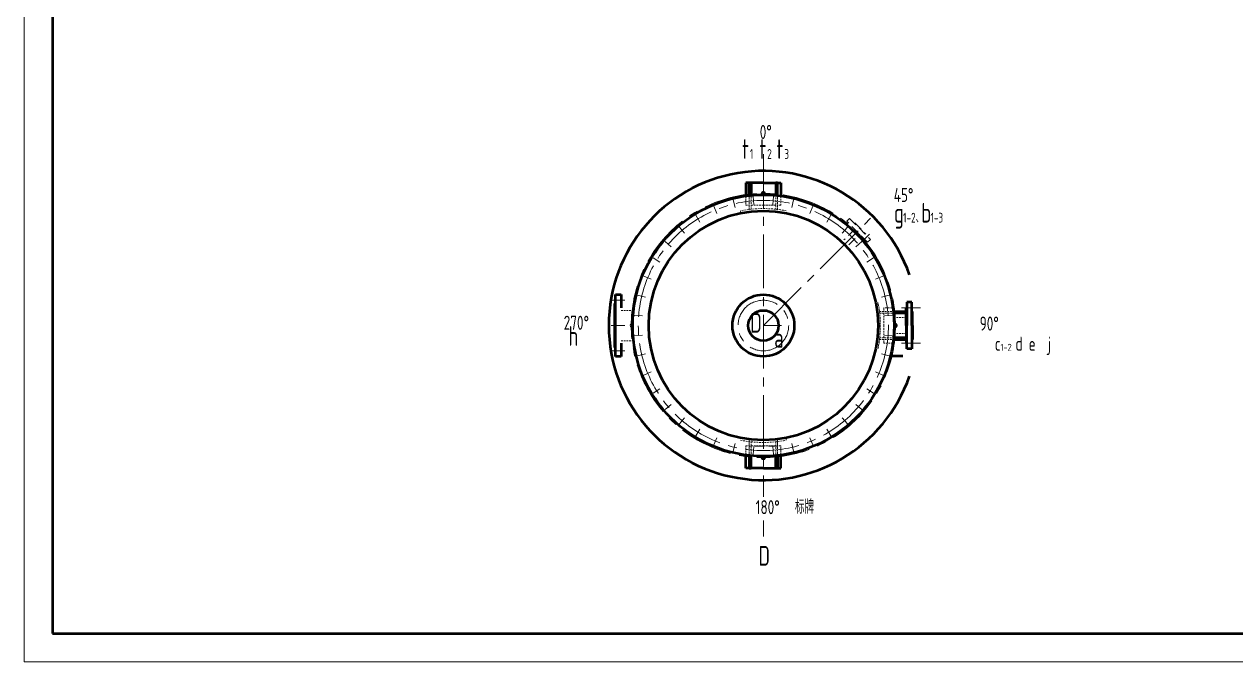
# Model space of a CAD drawing. Header units: millimetres. Extents: x -4783 to 11684, y 6425 to 68023.
# Drawn here: x -4783 to -4352, y 6823.8 to 7050.6 of the extents above; entities that cross this region are included whole.
import ezdxf

# ---------------------------------------------------------------- set-up
doc = ezdxf.new("R2010")
doc.units = ezdxf.units.MM
doc.linetypes.add('CENTER2', pattern=[28.575, 19.05, -3.175, 3.175, -3.175])
doc.linetypes.add('HIDDEN2', pattern=[4.7625, 3.175, -1.5875])
for name, color, linetype, lineweight in [('中心线', 1, 'CENTER2', 15), ('尺寸线', 3, 'Continuous', 15), ('细实线', 2, 'Continuous', 15), ('虚线', 5, 'HIDDEN2', 15), ('轮廓线', 7, 'Continuous', 50)]:
    doc.layers.add(name, color=color, linetype=linetype, lineweight=lineweight)
doc.styles.add('工程字', font='gbenor.shx', dxfattribs={"width": 0.8, "bigfont": 'gbcbig.shx'})

msp = doc.modelspace()

# ---------------------------------------------------------------- linework, layer by layer
at = {"layer": '中心线'}
for p, q in [((-4520.0562, 7004.3414), (-4520.0562, 6882.5175)), ((-4530.1377, 6985.4219), (-4530.7965, 6988.1658)), ((-4523.4445, 6986.482), (-4523.6659, 6989.2952)), ((-4516.6679, 6986.482), (-4516.4465, 6989.2952)), ((-4509.9747, 6985.4219), (-4509.3159, 6988.1658)), ((-4542.6207, 6980.2513), (-4544.0951, 6982.6574)), ((-4536.5826, 6983.3278), (-4537.6625, 6985.9349)), ((-4520.0562, 6943.4294), (-4479.6866, 6983.7991)), ((-4503.5298, 6983.3278), (-4502.4499, 6985.9349)), ((-4497.4918, 6980.2513), (-4496.0173, 6982.6574)), ((-4548.103, 6976.2681), (-4549.9357, 6978.4139)), ((-4492.0094, 6976.2681), (-4490.1767, 6978.4139)), ((-4552.8948, 6971.4763), (-4555.0406, 6973.309)), ((-4487.2176, 6971.4763), (-4485.0718, 6973.309)), ((-4556.878, 6965.9939), (-4559.2841, 6967.4683)), ((-4483.2344, 6965.9939), (-4480.8283, 6967.4683)), ((-4559.9546, 6959.9559), (-4562.5617, 6961.0358)), ((-4480.1578, 6959.9559), (-4477.5507, 6961.0358)), ((-4562.0486, 6953.5109), (-4564.7926, 6954.1697)), ((-4478.0638, 6953.5109), (-4475.3198, 6954.1697)), ((-4464.1236, 6949.6794), (-4470.8904, 6949.6794)), ((-4563.1087, 6946.8178), (-4565.922, 6947.0392)), ((-4477.0037, 6946.8178), (-4474.1904, 6947.0392)), ((-4563.1087, 6940.0411), (-4565.922, 6939.8197)), ((-4477.0037, 6940.0411), (-4474.1904, 6939.8197)), ((-4464.1236, 6937.1794), (-4470.8904, 6937.1794)), ((-4562.0486, 6933.3479), (-4564.7926, 6932.6892)), ((-4478.0638, 6933.3479), (-4475.3198, 6932.6892)), ((-4559.9546, 6926.903), (-4562.5617, 6925.8231)), ((-4480.1578, 6926.903), (-4477.5507, 6925.8231)), ((-4556.878, 6920.865), (-4559.2841, 6919.3905)), ((-4483.2344, 6920.865), (-4480.8283, 6919.3905)), ((-4552.8948, 6915.3826), (-4555.0406, 6913.5499)), ((-4487.2176, 6915.3826), (-4485.0718, 6913.5499)), ((-4548.103, 6910.5908), (-4549.9357, 6908.445)), ((-4492.0094, 6910.5908), (-4490.1767, 6908.445)), ((-4542.6207, 6906.6076), (-4544.0951, 6904.2015)), ((-4497.4918, 6906.6076), (-4496.0173, 6904.2015)), ((-4536.5826, 6903.5311), (-4537.6625, 6900.924)), ((-4530.1377, 6901.437), (-4530.7965, 6898.6931)), ((-4509.9747, 6901.437), (-4509.3159, 6898.6931)), ((-4503.5298, 6903.5311), (-4502.4499, 6900.924)), ((-4523.4445, 6900.3769), (-4523.6659, 6897.5637)), ((-4516.6679, 6900.3769), (-4516.4465, 6897.5637))]:
    msp.add_line(p, q, dxfattribs=at)
at = {"layer": '中心线', "linetype": 'Continuous'}
for p, q in [((-4482.2948, 6975.8875), (-4484.5381, 6973.6442)), ((-4574.2388, 6952.4294), (-4569.3397, 6952.4294)), ((-4574.2388, 6943.4294), (-4569.3397, 6943.4294)), ((-4574.2388, 6934.4294), (-4569.3397, 6934.4294))]:
    msp.add_line(p, q, dxfattribs=at)
at = {"layer": '中心线'}
for radius in [47, 44.5, 9]:
    msp.add_circle((-4520.0562, 6943.4294), radius, dxfattribs=at)
at = {"layer": '尺寸线'}
for p, q in [((-4520.0562, 6936.6077), (-4520.0562, 6943.4294)), ((-4520.0562, 6943.4294), (-4513.6632, 6943.4294)), ((-4520.0562, 6868.4107), (-4520.0562, 6874.0186))]:
    msp.add_line(p, q, dxfattribs=at)
at = {"layer": '细实线'}
for p, q in [((-4783.0224, 8012.8055), (-4783.0224, 6823.8055)), ((-4783.0224, 6823.8055), (-3942.0224, 6823.8055))]:
    msp.add_line(p, q, dxfattribs=at)
at = {"layer": '虚线', "ltscale": 0.2}
for p, q in [((-4526.3062, 6989.2867), (-4526.3062, 6986.2294)), ((-4525.0562, 6984.7279), (-4525.0562, 6989.1604)), ((-4524.4562, 6989.2325), (-4524.4562, 6984.7961)), ((-4515.6562, 6989.0278), (-4515.6562, 6984.7961)), ((-4515.0562, 6984.7279), (-4515.0562, 6989.0713)), ((-4513.8062, 6989.5075), (-4513.8062, 6986.2294)), ((-4528.0177, 6983.4451), (-4528.1738, 6984.2297)), ((-4526.3062, 6986.2294), (-4525.0562, 6986.2294)), ((-4524.4562, 6986.2294), (-4520.0562, 6986.2294)), ((-4515.6562, 6986.2294), (-4520.0562, 6986.2294)), ((-4513.8062, 6986.2294), (-4515.0562, 6986.2294)), ((-4570.6562, 6948.8294), (-4566.2416, 6948.8294)), ((-4480.0405, 6951.3909), (-4479.2559, 6951.547)), ((-4478.7578, 6948.4294), (-4474.3253, 6948.4294)), ((-4474.199, 6949.6794), (-4477.2562, 6949.6794)), ((-4477.2562, 6949.6794), (-4477.2562, 6948.4294)), ((-4474.2531, 6947.8294), (-4478.6895, 6947.8294)), ((-4477.2562, 6947.8294), (-4477.2562, 6943.4294)), ((-4473.6436, 6946.2794), (-4469.0562, 6946.2794)), ((-4477.2562, 6939.0294), (-4477.2562, 6943.4294)), ((-4473.6436, 6940.5794), (-4469.0562, 6940.5794)), ((-4566.2416, 6938.0294), (-4570.6562, 6938.0294)), ((-4478.7578, 6938.4294), (-4474.4144, 6938.4294)), ((-4474.4578, 6939.0294), (-4478.6895, 6939.0294)), ((-4477.2562, 6937.1794), (-4477.2562, 6938.4294)), ((-4473.9781, 6937.1794), (-4477.2562, 6937.1794)), ((-4525.0562, 6902.131), (-4525.0562, 6897.7876)), ((-4524.4562, 6897.8311), (-4524.4562, 6902.0628)), ((-4515.6562, 6897.6263), (-4515.6562, 6902.0628)), ((-4515.0562, 6902.131), (-4515.0562, 6897.6985)), ((-4512.0947, 6903.4138), (-4511.9386, 6902.6291)), ((-4526.3062, 6897.3514), (-4526.3062, 6900.6294)), ((-4526.3062, 6900.6294), (-4525.0562, 6900.6294)), ((-4524.4562, 6900.6294), (-4520.0562, 6900.6294)), ((-4515.6562, 6900.6294), (-4520.0562, 6900.6294)), ((-4513.8062, 6900.6294), (-4515.0562, 6900.6294)), ((-4513.8062, 6897.5722), (-4513.8062, 6900.6294))]:
    msp.add_line(p, q, dxfattribs=at)
at = {"layer": '虚线'}
for p, q in [((-4490.3931, 6980.5172), (-4489.4031, 6981.5071)), ((-4482.9685, 6973.0926), (-4490.3931, 6980.5172)), ((-4489.4031, 6981.5071), (-4481.9785, 6974.0825)), ((-4487.5293, 6979.9162), (-4487.6707, 6979.7747)), ((-4487.5293, 6979.9162), (-4483.5695, 6975.9564)), ((-4487.5646, 6977.6888), (-4491.3962, 6973.8572)), ((-4489.6285, 6972.0894), (-4485.7969, 6975.921)), ((-4481.9785, 6974.0825), (-4482.9685, 6973.0926)), ((-4525.0562, 6900.4789), (-4525.0562, 6902.937)), ((-4515.0562, 6902.937), (-4515.0562, 6900.4789)), ((-4515.0562, 6900.4789), (-4525.0562, 6900.4789))]:
    msp.add_line(p, q, dxfattribs=at)
at = {"layer": '虚线', "ltscale": 0.2}
msp.add_circle((-4566.8562, 6943.4294), 0.6, dxfattribs=at)
for start, end in [(78.747458, 101.252542), (348.747458, 11.252542), (258.747458, 281.252542)]:
    msp.add_arc((-4520.0562, 6943.4294), 41.6, start, end, dxfattribs=at)
at = {"layer": '轮廓线'}
for p, q in [((-4773.0224, 7992.8055), (-4773.0224, 6833.8055)), ((-4520.0562, 6994.2294), (-4526.3062, 6994.2294)), ((-4526.3062, 6994.2294), (-4526.3062, 6989.5075)), ((-4525.0562, 6989.6598), (-4525.0562, 6994.2294)), ((-4525.0562, 6994.2294), (-4524.4562, 6994.2294)), ((-4524.4562, 6994.2294), (-4524.4562, 6989.7219)), ((-4520.0562, 6994.2294), (-4513.8062, 6994.2294)), ((-4515.0562, 6994.2294), (-4515.6562, 6994.2294)), ((-4515.6562, 6994.2294), (-4515.6562, 6989.7208)), ((-4515.0562, 6989.6598), (-4515.0562, 6994.2294)), ((-4513.8062, 6994.2294), (-4513.8062, 6989.5075)), ((-4473.8258, 6948.4294), (-4469.2562, 6948.4294)), ((-4469.2562, 6943.4294), (-4469.2562, 6949.6794)), ((-4469.2562, 6948.4294), (-4469.2562, 6947.8294)), ((-4467.2562, 6951.6794), (-4469.0562, 6951.6794)), ((-4469.0562, 6951.6794), (-4469.0562, 6943.4294)), ((-4467.2562, 6943.4294), (-4467.2562, 6951.6794)), ((-4467.0562, 6948.4294), (-4467.2562, 6948.4294)), ((-4467.0562, 6943.4294), (-4467.0562, 6948.4294)), ((-4469.2562, 6947.8294), (-4473.7637, 6947.8294)), ((-4469.2562, 6943.4294), (-4469.2562, 6937.1794)), ((-4469.0562, 6935.1794), (-4469.0562, 6943.4294)), ((-4467.2562, 6943.4294), (-4467.2562, 6935.1794)), ((-4467.0562, 6943.4294), (-4467.0562, 6938.4294)), ((-4473.8258, 6938.4294), (-4469.2562, 6938.4294)), ((-4469.2562, 6939.0294), (-4473.7648, 6939.0294)), ((-4469.2562, 6938.4294), (-4469.2562, 6939.0294)), ((-4467.0562, 6938.4294), (-4467.2562, 6938.4294)), ((-4470.4562, 6932.4794), (-4474.8639, 6932.4794)), ((-4467.2562, 6935.1794), (-4469.0562, 6935.1794)), ((-4526.3062, 6892.6294), (-4526.3062, 6897.3514)), ((-4525.0562, 6897.199), (-4525.0562, 6892.6294)), ((-4524.4562, 6892.6294), (-4524.4562, 6897.1381)), ((-4515.6562, 6892.6294), (-4515.6562, 6897.1369)), ((-4515.0562, 6897.199), (-4515.0562, 6892.6294)), ((-4513.8062, 6892.6294), (-4513.8062, 6897.3514)), ((-4520.0562, 6892.6294), (-4526.3062, 6892.6294)), ((-4525.0562, 6892.6294), (-4524.4562, 6892.6294)), ((-4520.0562, 6892.6294), (-4513.8062, 6892.6294)), ((-4515.0562, 6892.6294), (-4515.6562, 6892.6294)), ((-4773.0224, 6833.8055), (-3952.0224, 6833.8055))]:
    msp.add_line(p, q, dxfattribs=at)
at = {"layer": '轮廓线', "linetype": 'Continuous'}
for p, q in [((-4572.6562, 6932.4294), (-4572.6562, 6954.4294)), ((-4572.6562, 6954.4294), (-4570.6562, 6954.4294)), ((-4570.6562, 6954.4294), (-4570.6562, 6949.6794)), ((-4572.8562, 6935.6294), (-4572.8562, 6951.2294)), ((-4572.8562, 6951.2294), (-4572.6562, 6951.2294)), ((-4572.8562, 6935.6294), (-4572.6562, 6935.6294)), ((-4570.6562, 6937.1794), (-4570.6562, 6932.4294)), ((-4570.6562, 6932.4294), (-4572.6562, 6932.4294))]:
    msp.add_line(p, q, dxfattribs=at)
at = {"layer": '轮廓线'}
for radius in [46.5, 40.8, 11, 5.4]:
    msp.add_circle((-4520.0562, 6943.4294), radius, dxfattribs=at)
for centre, radius, start, end in [((-4520.0562, 6943.4294), 55, 19.103324, 340.896676), ((-4520.0562, 6990.2294), 0.6, 329.681413, 210), ((-4473.2562, 6943.4294), 0.6, 239.681413, 120), ((-4520.0562, 6896.6294), 0.6, 149.681413, 30)]:
    msp.add_arc(centre, radius, start, end, dxfattribs=at)

# ---------------------------------------------------------------- texts
at = {"layer": '尺寸线', "style": '工程字', "width": 0.8}
for s, height, p in [('0°', 5, (-4521.3491, 7009.7891)), ('t', 7, (-4527.6623, 7002.7138)), ('t', 7, (-4521.4999, 7002.7138)), ('t', 7, (-4515.4086, 7002.7138)), ('1', 3.5, (-4524.8623, 7002.7138)), ('2', 3.5, (-4518.6999, 7002.7138)), ('3', 3.5, (-4512.6086, 7002.7138)), ('45°', 5, (-4473.6748, 6987.3728)), ('b', 7, (-4463.8691, 6980.0329)), ('g', 7, (-4473.6073, 6980.0329)), ('1-2、', 3.5, (-4470.3407, 6980.0329)), ('1-3', 3.5, (-4460.6024, 6980.0329)), ('270°', 5, (-4591.0968, 6941.91)), ('D', 7, (-4524.7546, 6940.8827)), ('90°', 5, (-4443.1039, 6941.6187)), ('h', 7, (-4589.419, 6936.2055)), ('a', 7, (-4516.2231, 6935.5717)), ('c', 5, (-4437.6971, 6934.4274)), ('1-2', 2.5, (-4435.6971, 6934.4274)), (' d e  j ', 5, (-4432.5305, 6934.4274)), ('180°', 5, (-4522.8081, 6876.2975)), ('标牌', 5, (-4508.8203, 6876.4393)), ('D', 7, (-4521.8195, 6857.9817))]:
    msp.add_text(s, height=height, dxfattribs=at).set_placement(p)

doc.saveas('drawing.dxf')
